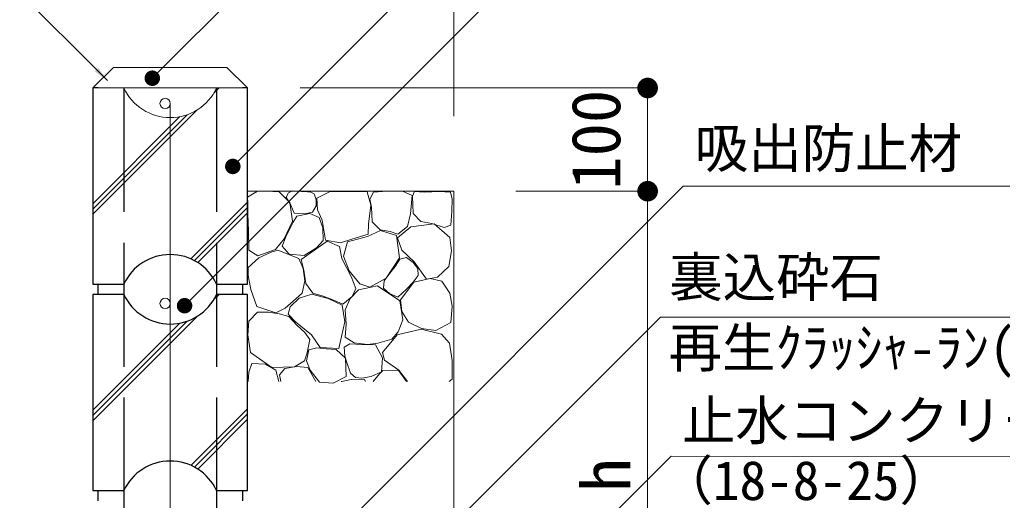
# Model space of a CAD drawing. Units: millimetres on the paper, scale 1:20. Extents: x 11 to 3083, y 13 to 5005.
# Drawn here: x 39.33 to 86.97, y 130.05 to 153.33 of the extents above; entities that cross this region are included whole.
import ezdxf
from ezdxf.enums import TextEntityAlignment as Align

# ---------------------------------------------------------------- set-up
doc = ezdxf.new("R2010")
doc.units = ezdxf.units.MM
doc.linetypes.add('DASHED', pattern=[7.5, 6, -1.5])
for name, color, linetype, lineweight in [('0_2', 1, 'Continuous', 13), ('0_本体', 7, 'Continuous', 25), ('_0-0_', 7, 'Continuous', 13), ('ハッチ', 4, 'Continuous', 13), ('寸法', 1, 'Continuous', 13), ('本体', 7, 'Continuous', 13)]:
    doc.layers.add(name, color=color, linetype=linetype, lineweight=lineweight)
doc.styles.add('ＭＳ ゴシック', font='')
doc.styles.get('ＭＳ ゴシック').set_extended_font_data('MS Gothic')

# ---------------------------------------------------------------- blocks, each defined once
blk = doc.blocks.new('filled_dot')
at = {"color": 0, "linetype": 'Continuous', "lineweight": -2, "const_width": 1.25}
blk.add_lwpolyline([(-0.625, 0, 1), (0.625, 0, 1)], format="xyb", close=True, dxfattribs=at)
blk = doc.blocks.new('filled_arrow')
at = {"color": 0, "linetype": 'Continuous', "lineweight": -2}
blk.add_solid([(7.5, 1.25), (0, 0), (7.5, -1.25)], dxfattribs=at)

msp = doc.modelspace()

# ---------------------------------------------------------------- linework, layer by layer
at = {"layer": '0_2'}
for p, q in [((46.291, 151.028), (61.383, 166.121)), ((50.194, 146.755), (66.265, 162.826)), ((47.855, 140.008), (63.926, 156.079)), ((45.76, 150.498), (46.291, 151.028)), ((49.663, 146.224), (50.194, 146.755)), ((47.324, 139.478), (47.855, 140.008))]:
    msp.add_line(p, q, dxfattribs=at)
at = {"layer": '0_2', "lineweight": 18}
for p, q in [((45.76, 150.498), (45.764, 150.502)), ((49.663, 146.224), (49.667, 146.228)), ((47.324, 139.478), (47.328, 139.481))]:
    msp.add_line(p, q, dxfattribs=at)
at = {"layer": '0_本体'}
for p, q in [((43.13, 150.024), (42.88, 150.024)), ((42.88, 150.024), (42.88, 140.524)), ((43.13, 150.024), (42.88, 150.024)), ((42.88, 150.024), (42.88, 140.524)), ((50.38, 150.024), (50.13, 150.024)), ((50.38, 150.024), (50.13, 150.024)), ((50.38, 140.524), (50.38, 150.024)), ((50.38, 140.524), (50.38, 150.024)), ((42.88, 140.524), (44.38, 140.524)), ((42.88, 140.524), (44.38, 140.524)), ((43.13, 140.024), (43.13, 140.524)), ((43.13, 140.524), (44.38, 140.524)), ((48.88, 140.524), (50.13, 140.524)), ((48.88, 140.524), (50.38, 140.524)), ((48.88, 140.524), (50.38, 140.524)), ((50.13, 140.524), (50.13, 140.024)), ((43.13, 140.024), (42.88, 140.024)), ((42.88, 140.024), (42.88, 130.524)), ((44.38, 140.024), (43.13, 140.024)), ((50.13, 140.024), (48.88, 140.024)), ((50.38, 140.024), (50.13, 140.024)), ((50.38, 130.524), (50.38, 140.024)), ((42.88, 130.524), (44.38, 130.524)), ((43.13, 130.024), (43.13, 130.524)), ((43.13, 130.524), (44.38, 130.524)), ((48.88, 130.524), (50.13, 130.524)), ((48.88, 130.524), (50.38, 130.524)), ((50.13, 130.524), (50.13, 130.024))]:
    msp.add_line(p, q, dxfattribs=at)
at = {"layer": '0_本体', "linetype": 'DASHED'}
for p, q in [((44.38, 150.024), (44.38, 110.024)), ((48.88, 150.024), (48.88, 110.524))]:
    msp.add_line(p, q, dxfattribs=at)
at = {"layer": '0_本体'}
for centre, start, end in [((46.63, 139.471), 25.0639, 154.9361), ((46.63, 139.471), 25.0639, 154.9361), ((46.63, 139.471), 25.0639, 154.9361), ((46.63, 141.076), 205.0639, 334.9361), ((46.63, 129.471), 25.0639, 154.9361), ((46.63, 129.471), 25.0639, 154.9361)]:
    msp.add_arc(centre, 2.484, start, end, dxfattribs=at)
at = {"layer": '_0-0_'}
for centre in [(46.38, 149.274), (46.38, 139.592)]:
    msp.add_circle(centre, 0.25, dxfattribs=at)
at = {"layer": 'ハッチ'}
for p, q in [((44.38, 150.024), (42.88, 150.024)), ((42.88, 150.024), (42.88, 140.524)), ((48.743, 149.771), (48.996, 150.024)), ((50.38, 150.024), (48.88, 150.024)), ((50.38, 140.524), (50.38, 150.024)), ((42.88, 143.908), (47.934, 148.962)), ((42.88, 144.161), (47.45, 148.731)), ((42.88, 144.161), (47.45, 148.731)), ((42.88, 144.415), (47.102, 148.637)), ((42.88, 144.415), (47.102, 148.637)), ((42.88, 144.415), (47.102, 148.637)), ((50.376, 144.738), (50.866, 145.025)), ((50.866, 145.025), (51.278, 145.025)), ((51.278, 145.025), (51.907, 145.001)), ((51.907, 145.001), (52.43, 144.479)), ((52.256, 144.736), (52.359, 144.94)), ((52.359, 144.94), (52.563, 145.043)), ((52.563, 145.043), (52.982, 145.018)), ((52.982, 145.018), (53.285, 145.002)), ((53.285, 145.002), (53.448, 144.986)), ((53.448, 144.986), (53.612, 144.901)), ((53.612, 144.901), (53.705, 144.605)), ((53.73, 144.685), (54.344, 144.995)), ((54.344, 144.995), (55.351, 145.015)), ((55.351, 145.015), (56.175, 144.988)), ((56.175, 144.988), (56.348, 144.343)), ((56.487, 144.985), (56.306, 144.643)), ((57.134, 145.033), (56.487, 144.985)), ((57.895, 145.033), (57.134, 145.033)), ((58.351, 144.814), (57.895, 145.033)), ((58.375, 144.786), (58.467, 145.005)), ((58.467, 145.005), (58.952, 144.976)), ((58.952, 144.976), (59.665, 145.014)), ((59.665, 145.014), (60.208, 144.976)), ((60.208, 144.976), (60.292, 144.637)), ((47.633, 141.744), (50.38, 144.49)), ((47.633, 141.744), (50.38, 144.49)), ((47.633, 141.744), (50.38, 144.49)), ((50.397, 144.443), (50.376, 144.738)), ((50.385, 143.908), (50.397, 144.443)), ((52.48, 144.355), (52.256, 144.736)), ((52.43, 144.479), (52.549, 143.575)), ((52.638, 143.954), (52.48, 144.355)), ((53.705, 144.605), (53.706, 144.318)), ((53.77, 144.124), (53.73, 144.685)), ((56.348, 144.343), (56.236, 143.425)), ((56.306, 144.643), (56.383, 144.246)), ((58.281, 143.93), (58.351, 144.814)), ((58.412, 143.949), (58.375, 144.786)), ((60.292, 144.637), (60.273, 144.06)), ((47.803, 141.66), (50.38, 144.237)), ((47.803, 141.66), (50.38, 144.237)), ((47.964, 141.567), (50.38, 143.983)), ((50.42, 143.1), (50.385, 143.908)), ((53.16, 143.93), (52.638, 143.954)), ((52.771, 143.811), (53.399, 143.945)), ((53.524, 144.015), (53.16, 143.93)), ((53.399, 143.945), (53.848, 143.755)), ((53.706, 144.318), (53.524, 144.015)), ((53.988, 143.623), (53.77, 144.124)), ((56.383, 144.246), (56.42, 143.539)), ((58.133, 143.316), (58.281, 143.93)), ((58.784, 143.558), (58.412, 143.949)), ((60.273, 144.06), (60.236, 143.372)), ((52.549, 143.575), (52.156, 142.72)), ((52.232, 142.813), (52.591, 143.53)), ((52.591, 143.53), (52.771, 143.811)), ((53.848, 143.755), (54.028, 143.25)), ((54.151, 142.649), (53.988, 143.623)), ((56.236, 143.425), (56.217, 142.937)), ((56.42, 143.539), (56.811, 143.149)), ((58.293, 143.303), (59.43, 143.439)), ((59.305, 143.465), (58.784, 143.558)), ((59.901, 143.26), (59.305, 143.465)), ((59.43, 143.439), (60.189, 142.789)), ((50.432, 142.161), (50.42, 143.1)), ((54.028, 143.25), (54.039, 142.644)), ((56.217, 142.937), (55.429, 142.694)), ((56.822, 143.125), (56.199, 142.835)), ((56.811, 143.149), (57.295, 143.074)), ((57.591, 142.876), (56.822, 143.125)), ((57.295, 143.074), (57.667, 142.944)), ((57.643, 142.762), (58.293, 143.303)), ((57.667, 142.944), (58.133, 143.316)), ((60.236, 143.372), (59.901, 143.26)), ((52.156, 142.72), (51.728, 142.197)), ((52.053, 142.364), (52.232, 142.813)), ((54.23, 142.6), (52.984, 141.714)), ((54.039, 142.644), (53.714, 142.274)), ((54.889, 142.516), (54.151, 142.649)), ((54.83, 142.339), (54.23, 142.6)), ((55.429, 142.694), (54.889, 142.516)), ((55.223, 142.565), (55.036, 141.879)), ((56.199, 142.835), (55.223, 142.565)), ((57.736, 141.796), (57.591, 142.876)), ((57.86, 142.167), (57.643, 142.762)), ((60.189, 142.789), (60.27, 142.14)), ((50.884, 141.9), (50.432, 142.161)), ((51.728, 142.197), (50.884, 141.9)), ((50.923, 141.791), (51.515, 142.065)), ((51.515, 142.065), (51.849, 142.171)), ((51.849, 142.171), (52.866, 141.761)), ((52.389, 141.972), (52.053, 142.364)), ((53.119, 141.915), (52.389, 141.972)), ((53.714, 142.274), (53.119, 141.915)), ((54.948, 141.764), (54.83, 142.339)), ((58.456, 141.599), (57.86, 142.167)), ((60.27, 142.14), (60.134, 141.382)), ((50.407, 141.336), (50.923, 141.791)), ((52.866, 141.761), (53.078, 141.276)), ((52.984, 141.714), (53.102, 141.203)), ((55.405, 140.886), (54.948, 141.764)), ((55.036, 141.879), (55.306, 141.173)), ((57.092, 140.82), (57.736, 141.796)), ((57.533, 141.378), (57.761, 141.739)), ((57.761, 141.739), (58.081, 141.812)), ((58.081, 141.812), (58.412, 141.564)), ((58.412, 141.564), (58.639, 141.285)), ((59.051, 140.76), (58.456, 141.599)), ((50.407, 140.942), (50.407, 141.336)), ((53.078, 141.276), (53.154, 140.684)), ((53.102, 141.203), (53.197, 140.556)), ((55.306, 141.173), (55.825, 140.53)), ((56.996, 140.676), (57.275, 141.047)), ((57.275, 141.047), (57.533, 141.378)), ((58.639, 141.285), (58.649, 140.934)), ((60.134, 141.382), (59.593, 140.868)), ((50.543, 140.259), (50.407, 140.942)), ((53.154, 140.684), (53.033, 140.092)), ((53.197, 140.556), (53.543, 140.091)), ((55.63, 140.316), (55.405, 140.886)), ((55.825, 140.53), (56.303, 140.384)), ((56.303, 140.384), (57.092, 140.82)), ((56.975, 140.335), (56.996, 140.676)), ((57.793, 139.764), (58.442, 140.622)), ((58.401, 140.614), (58.081, 140.283)), ((58.649, 140.934), (58.401, 140.614)), ((58.442, 140.622), (59.225, 140.794)), ((59.593, 140.868), (59.051, 140.76)), ((59.225, 140.794), (59.797, 140.661)), ((59.797, 140.661), (60.179, 140.088)), ((42.88, 140.524), (44.38, 140.524)), ((48.88, 140.524), (50.38, 140.524)), ((50.832, 139.44), (50.543, 140.259)), ((53.033, 140.092), (52.592, 139.698)), ((53.543, 140.091), (54.038, 139.941)), ((55.345, 139.834), (55.755, 140.244)), ((55.45, 139.926), (55.63, 140.316)), ((55.755, 140.244), (56.671, 140.437)), ((56.671, 140.437), (57.757, 139.714)), ((57.254, 140.066), (56.975, 140.335)), ((57.657, 139.891), (57.254, 140.066)), ((58.081, 140.283), (57.657, 139.891)), ((60.179, 140.088), (60.294, 139.458)), ((44.38, 140.024), (42.88, 140.024)), ((42.88, 140.024), (42.88, 130.524)), ((48.743, 139.771), (48.996, 140.024)), ((50.38, 140.024), (48.88, 140.024)), ((50.38, 130.524), (50.38, 140.024)), ((52.592, 139.698), (52.198, 139.364)), ((52.451, 139.416), (52.876, 139.841)), ((52.876, 139.841), (53.497, 140.037)), ((53.497, 140.037), (54.281, 139.825)), ((54.038, 139.941), (54.594, 139.73)), ((54.281, 139.825), (54.968, 139.498)), ((54.594, 139.73), (54.999, 139.55)), ((54.999, 139.55), (55.45, 139.926)), ((55.103, 139.28), (55.345, 139.834)), ((57.757, 139.714), (57.902, 138.798)), ((57.85, 139.191), (57.793, 139.764)), ((50.444, 138.728), (50.867, 139.162)), ((51.742, 139.137), (50.832, 139.44)), ((50.867, 139.162), (51.395, 139.173)), ((51.395, 139.173), (51.911, 139.091)), ((52.198, 139.364), (51.742, 139.137)), ((52.353, 139.062), (52.451, 139.416)), ((54.968, 139.498), (55.098, 138.698)), ((55.152, 138.581), (55.103, 139.28)), ((58.174, 138.676), (57.85, 139.191)), ((60.294, 139.458), (60.237, 138.657)), ((42.88, 133.908), (47.934, 138.962)), ((42.88, 134.161), (47.45, 138.731)), ((42.88, 134.161), (47.45, 138.731)), ((42.88, 134.415), (47.102, 138.637)), ((42.88, 134.415), (47.102, 138.637)), ((42.88, 134.415), (47.102, 138.637)), ((50.397, 138.071), (50.444, 138.728)), ((51.911, 139.091), (52.38, 138.962)), ((52.707, 138.701), (52.353, 139.062)), ((52.38, 138.962), (52.767, 138.54)), ((53.48, 138.068), (52.707, 138.701)), ((55.098, 138.698), (54.935, 137.979)), ((57.902, 138.798), (57.685, 138.219)), ((58.805, 138.371), (58.174, 138.676)), ((60.237, 138.657), (59.511, 138.275)), ((52.767, 138.54), (53.154, 138.188)), ((53.154, 138.188), (53.389, 137.848)), ((55.103, 137.954), (55.152, 138.581)), ((57.685, 138.219), (57.371, 137.857)), ((57.636, 138.074), (58.794, 138.339)), ((58.794, 138.339), (59.783, 138.098)), ((59.511, 138.275), (58.805, 138.371)), ((50.515, 137.215), (50.397, 138.071)), ((53.389, 137.848), (53.272, 137.203)), ((53.899, 137.46), (53.48, 138.068)), ((54.935, 137.979), (54.804, 137.407)), ((55.538, 137.688), (55.103, 137.954)), ((56.189, 137.592), (55.538, 137.688)), ((57.371, 137.857), (56.695, 137.664)), ((56.913, 137.206), (57.636, 138.074)), ((59.783, 138.098), (60.169, 137.664)), ((51.555, 136.491), (50.515, 137.215)), ((53.272, 137.203), (53.131, 136.805)), ((53.241, 136.812), (53.352, 137.347)), ((53.352, 137.347), (53.74, 137.439)), ((53.74, 137.439), (54.183, 137.384)), ((54.804, 137.407), (53.899, 137.46)), ((54.183, 137.384), (54.681, 137.365)), ((54.681, 137.365), (55.124, 136.941)), ((55.057, 137.469), (55.337, 137.639)), ((55.097, 137.03), (55.057, 137.469)), ((55.337, 137.639), (55.916, 137.599)), ((55.916, 137.599), (56.586, 137.579)), ((56.695, 137.664), (56.189, 137.592)), ((56.586, 137.579), (56.916, 136.96)), ((57.009, 136.845), (56.913, 137.206)), ((60.169, 137.664), (60.29, 136.82)), ((53.131, 136.805), (52.655, 136.517)), ((53.407, 136.35), (53.241, 136.812)), ((55.197, 136.72), (55.097, 137.03)), ((55.124, 136.941), (55.161, 136.055)), ((55.366, 136.211), (55.197, 136.72)), ((56.916, 136.96), (56.876, 136.281)), ((57.709, 136.362), (57.009, 136.845)), ((60.29, 136.82), (60.29, 135.928)), ((50.405, 135.807), (50.437, 136.264)), ((50.437, 136.264), (50.582, 136.685)), ((50.582, 136.685), (51.241, 136.646)), ((51.241, 136.646), (51.755, 136.356)), ((52.655, 136.517), (51.555, 136.491)), ((51.755, 136.356), (51.893, 135.807)), ((51.922, 136.127), (52.191, 136.432)), ((52.191, 136.432), (52.758, 136.533)), ((52.758, 136.533), (53.299, 136.478)), ((53.299, 136.478), (53.685, 135.807)), ((53.869, 135.778), (53.407, 136.35)), ((56.876, 136.281), (56.376, 136.051)), ((56.774, 136.178), (56.933, 136.337)), ((56.933, 136.337), (57.71, 136.316)), ((58.125, 135.807), (57.709, 136.362)), ((57.71, 136.316), (58.079, 135.807)), ((51.994, 135.807), (51.922, 136.127)), ((54.534, 135.723), (53.869, 135.778)), ((55.161, 136.055), (54.534, 135.723)), ((54.917, 135.807), (54.94, 135.815)), ((54.94, 135.815), (55.401, 135.908)), ((55.616, 136.001), (55.366, 136.211)), ((55.401, 135.908), (56.029, 135.926)), ((55.916, 135.961), (55.616, 136.001)), ((56.376, 136.051), (55.916, 135.961)), ((56.029, 135.926), (56.097, 135.807)), ((56.465, 135.807), (56.774, 136.178)), ((60.29, 135.928), (60.151, 135.807)), ((47.633, 131.744), (50.38, 134.49)), ((47.633, 131.744), (50.38, 134.49)), ((47.633, 131.744), (50.38, 134.49)), ((47.803, 131.66), (50.38, 134.237)), ((47.803, 131.66), (50.38, 134.237)), ((47.964, 131.567), (50.38, 133.983)), ((42.88, 130.524), (44.38, 130.524)), ((48.88, 130.524), (50.38, 130.524))]:
    msp.add_line(p, q, dxfattribs=at)
for centre, start, end in [((46.63, 151.076), 205.0639, 334.9361), ((46.63, 139.471), 25.0639, 154.9361), ((46.63, 141.076), 205.0639, 334.9361), ((46.63, 129.471), 25.0639, 154.9361)]:
    msp.add_arc(centre, 2.484, start, end, dxfattribs=at)
at = {"layer": '寸法'}
for p, q in [((60.38, 148.667), (60.38, 164.378)), ((52.92, 150.024), (69.772, 150.024)), ((69.772, 150.024), (69.772, 145.024)), ((63.38, 145.024), (69.772, 145.024)), ((63.38, 145.024), (69.772, 145.024)), ((69.772, 145.024), (69.772, 117.524))]:
    msp.add_line(p, q, dxfattribs=at)
at = {"layer": '本体', "color": 1}
for p, q in [((43.057, 150.913), (39.33, 154.64)), ((43.587, 150.383), (43.057, 150.913)), ((50.713, 124.484), (71.49, 145.261)), ((71.49, 145.261), (99.595, 145.261)), ((60.021, 128.563), (70.388, 138.93)), ((70.388, 138.93), (99.922, 138.93)), ((54.426, 115.714), (70.908, 132.196)), ((70.908, 132.196), (92.92, 132.15))]:
    msp.add_line(p, q, dxfattribs=at)
at = {"layer": '本体'}
for p, q in [((43.88, 151.024), (42.88, 150.024)), ((49.38, 151.024), (43.88, 151.024)), ((50.38, 150.024), (49.38, 151.024)), ((44.38, 150.024), (42.88, 150.024)), ((42.88, 150.024), (44.38, 150.024)), ((44.38, 150.024), (42.88, 150.024)), ((42.88, 150.024), (42.88, 140.524)), ((44.38, 150.024), (48.88, 150.024)), ((48.88, 150.024), (50.38, 150.024)), ((48.88, 150.024), (50.38, 150.024)), ((50.38, 150.024), (48.88, 150.024)), ((50.38, 140.524), (50.38, 150.024)), ((46.63, 149.274), (46.63, 106.274)), ((50.38, 145.024), (60.38, 145.024)), ((60.38, 145.024), (60.38, 117.524)), ((42.88, 140.524), (44.38, 140.524)), ((48.88, 140.524), (50.38, 140.524)), ((50.38, 130.524), (50.38, 140.024)), ((50.13, 130.024), (50.13, 130.524)), ((50.13, 130.524), (50.38, 130.524))]:
    msp.add_line(p, q, dxfattribs=at)
at = {"layer": '本体', "color": 1, "lineweight": 18}
msp.add_line((43.587, 150.383), (43.583, 150.386), dxfattribs=at)
at = {"layer": '本体'}
for centre, start, end in [((46.63, 151.076), 205.0639, 334.9361), ((46.63, 151.076), 205.0639, 334.9361), ((46.63, 151.076), 205.0639, 334.9361), ((46.63, 139.471), 25.0639, 154.9361)]:
    msp.add_arc(centre, 2.484, start, end, dxfattribs=at)

# ---------------------------------------------------------------- block references
at = {"layer": '0_2', "lineweight": 18, "xscale": 0.3, "yscale": 0.3, "rotation": 45}
for p in [(45.76, 150.498), (49.663, 146.224), (47.324, 139.478)]:
    msp.add_blockref('filled_dot', p, dxfattribs=at)
at = {"layer": '寸法', "xscale": 0.4, "yscale": 0.4}
for p, rotation in [((69.772, 150.024), 270), ((69.772, 145.024), 90), ((69.772, 145.024), 270)]:
    msp.add_blockref('filled_dot', p, dxfattribs=dict(at, rotation=rotation))
at = {"layer": '本体', "color": 1, "lineweight": 18, "xscale": 0.1, "yscale": 0.1, "rotation": 135}
msp.add_blockref('filled_arrow', (43.587, 150.383), dxfattribs=at)

# ---------------------------------------------------------------- texts
at = {"layer": '寸法', "style": 'ＭＳ ゴシック'}
for s, p in [('100', (69.158, 145.095)), ('h', (69.641, 130.464))]:
    msp.add_text(s, height=2.374, rotation=90, dxfattribs=at).set_placement(p, align=Align.BOTTOM_LEFT)
at = {"layer": '寸法', "color": 3, "style": 'ＭＳ ゴシック'}
for s, p in [('吸出防止材\u3000100×100', (72.061, 145.587)), ('裏込砕石', (70.818, 139.342)), ('再生ｸﾗｯｼｬ-ﾗﾝ(RC-40)', (70.786, 135.929)), ('止水コンクリート', (71.433, 132.401)), ('（18-8-25）', (70.345, 129.496))]:
    msp.add_text(s, height=1.899, dxfattribs=at).set_placement(p, align=Align.BOTTOM_LEFT)

doc.saveas('drawing.dxf')
